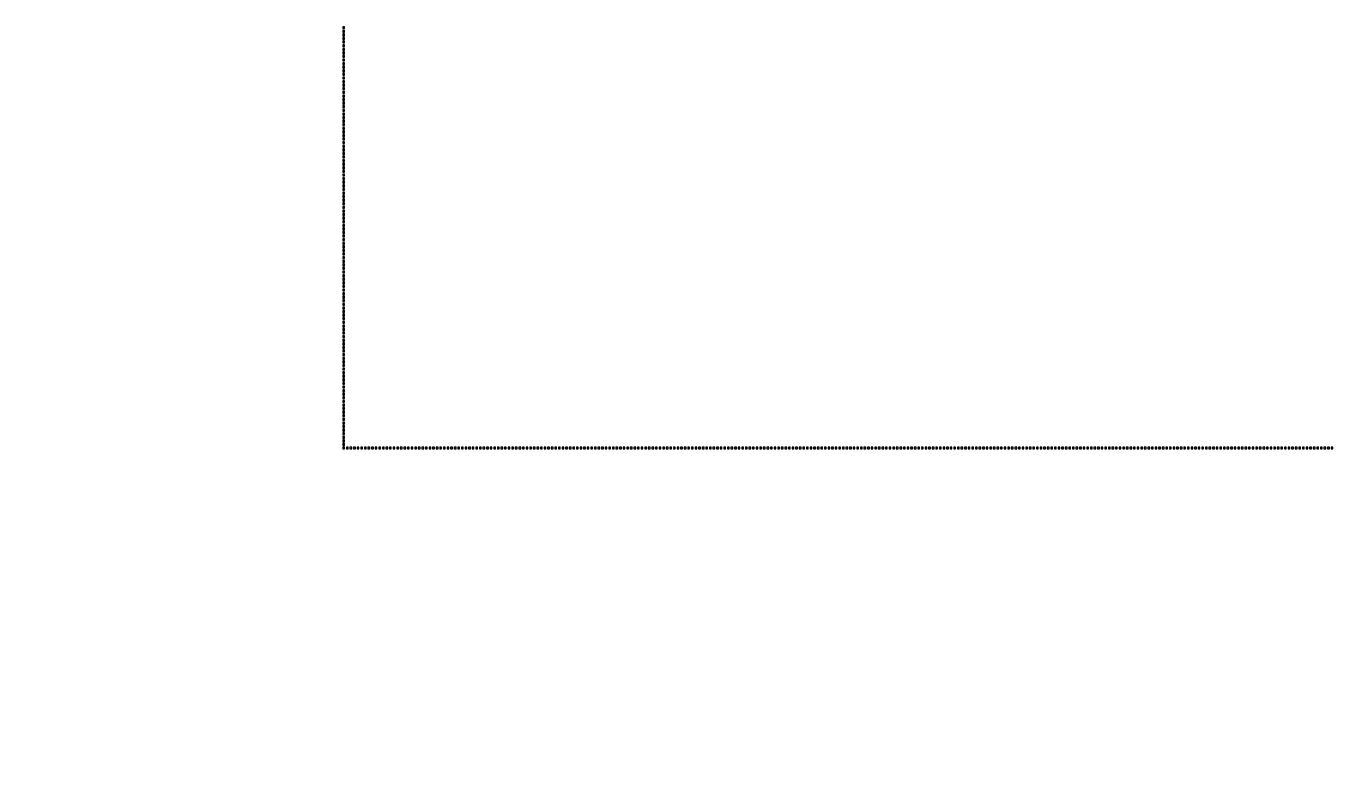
# Model space of a CAD drawing. Header units: inches. Extents: x 734146 to 834146, y 204695 to 304695.
# Drawn here: x 742060 to 744243, y 250310 to 251534 of the extents above; entities that cross this region are included whole.
import ezdxf

# ---------------------------------------------------------------- set-up
doc = ezdxf.new("R2010")
doc.units = ezdxf.units.IN
doc.header["$MEASUREMENT"] = 0

msp = doc.modelspace()

# ---------------------------------------------------------------- linework, layer by layer
for points in [[(742588.7, 251529.6), (742591.7, 251529.6), (742591.7, 251532.6), (742588.7, 251532.6)], [(742588.7, 251523.6), (742591.7, 251523.6), (742591.7, 251526.6), (742588.7, 251526.6)], [(742588.7, 251517.6), (742591.7, 251517.6), (742591.7, 251520.6), (742588.7, 251520.6)], [(742588.7, 251511.6), (742591.7, 251511.6), (742591.7, 251514.6), (742588.7, 251514.6)], [(742588.7, 251505.6), (742591.7, 251505.6), (742591.7, 251508.6), (742588.7, 251508.6)], [(742588.7, 251499.6), (742591.7, 251499.6), (742591.7, 251502.6), (742588.7, 251502.6)], [(742588.7, 251493.6), (742591.7, 251493.6), (742591.7, 251496.6), (742588.7, 251496.6)], [(742588.7, 251487.6), (742591.7, 251487.6), (742591.7, 251490.6), (742588.7, 251490.6)], [(742588.7, 251481.6), (742591.7, 251481.6), (742591.7, 251484.6), (742588.7, 251484.6)], [(742588.7, 251475.6), (742591.7, 251475.6), (742591.7, 251478.6), (742588.7, 251478.6)], [(742588.7, 251469.6), (742591.7, 251469.6), (742591.7, 251472.6), (742588.7, 251472.6)], [(742588.7, 251463.6), (742591.7, 251463.6), (742591.7, 251466.6), (742588.7, 251466.6)], [(742588.7, 251457.6), (742591.7, 251457.6), (742591.7, 251460.6), (742588.7, 251460.6)], [(742588.7, 251451.6), (742591.7, 251451.6), (742591.7, 251454.6), (742588.7, 251454.6)], [(742588.7, 251445.6), (742591.7, 251445.6), (742591.7, 251448.6), (742588.7, 251448.6)], [(742588.7, 251439.6), (742591.7, 251439.6), (742591.7, 251442.6), (742588.7, 251442.6)], [(742588.7, 251433.6), (742591.7, 251433.6), (742591.7, 251436.6), (742588.7, 251436.6)], [(742588.7, 251427.6), (742591.7, 251427.6), (742591.7, 251430.6), (742588.7, 251430.6)], [(742588.7, 251421.6), (742591.7, 251421.6), (742591.7, 251424.6), (742588.7, 251424.6)], [(742588.7, 251415.6), (742591.7, 251415.6), (742591.7, 251418.6), (742588.7, 251418.6)], [(742588.7, 251409.6), (742591.7, 251409.6), (742591.7, 251412.6), (742588.7, 251412.6)], [(742588.7, 251403.6), (742591.7, 251403.6), (742591.7, 251406.6), (742588.7, 251406.6)], [(742588.7, 251397.6), (742591.7, 251397.6), (742591.7, 251400.6), (742588.7, 251400.6)], [(742588.7, 251391.6), (742591.7, 251391.6), (742591.7, 251394.6), (742588.7, 251394.6)], [(742588.7, 251385.6), (742591.7, 251385.6), (742591.7, 251388.6), (742588.7, 251388.6)], [(742588.7, 251379.6), (742591.7, 251379.6), (742591.7, 251382.6), (742588.7, 251382.6)], [(742588.7, 251373.6), (742591.7, 251373.6), (742591.7, 251376.6), (742588.7, 251376.6)], [(742588.7, 251367.6), (742591.7, 251367.6), (742591.7, 251370.6), (742588.7, 251370.6)], [(742588.7, 251361.6), (742591.7, 251361.6), (742591.7, 251364.6), (742588.7, 251364.6)], [(742588.7, 251355.6), (742591.7, 251355.6), (742591.7, 251358.6), (742588.7, 251358.6)], [(742588.7, 251349.6), (742591.7, 251349.6), (742591.7, 251352.6), (742588.7, 251352.6)], [(742588.7, 251343.6), (742591.7, 251343.6), (742591.7, 251346.6), (742588.7, 251346.6)], [(742588.7, 251337.6), (742591.7, 251337.6), (742591.7, 251340.6), (742588.7, 251340.6)], [(742588.7, 251331.6), (742591.7, 251331.6), (742591.7, 251334.6), (742588.7, 251334.6)], [(742588.7, 251325.6), (742591.7, 251325.6), (742591.7, 251328.6), (742588.7, 251328.6)], [(742588.7, 251319.6), (742591.7, 251319.6), (742591.7, 251322.6), (742588.7, 251322.6)], [(742588.7, 251313.6), (742591.7, 251313.6), (742591.7, 251316.6), (742588.7, 251316.6)], [(742588.7, 251307.6), (742591.7, 251307.6), (742591.7, 251310.6), (742588.7, 251310.6)], [(742588.7, 251301.6), (742591.7, 251301.6), (742591.7, 251304.6), (742588.7, 251304.6)], [(742588.7, 251295.6), (742591.7, 251295.6), (742591.7, 251298.6), (742588.7, 251298.6)], [(742588.7, 251289.6), (742591.7, 251289.6), (742591.7, 251292.6), (742588.7, 251292.6)], [(742588.7, 251283.6), (742591.7, 251283.6), (742591.7, 251286.6), (742588.7, 251286.6)], [(742588.7, 251277.6), (742591.7, 251277.6), (742591.7, 251280.6), (742588.7, 251280.6)], [(742588.7, 251271.6), (742591.7, 251271.6), (742591.7, 251274.6), (742588.7, 251274.6)], [(742588.7, 251265.6), (742591.7, 251265.6), (742591.7, 251268.6), (742588.7, 251268.6)], [(742588.7, 251259.6), (742591.7, 251259.6), (742591.7, 251262.6), (742588.7, 251262.6)], [(742588.7, 251253.6), (742591.7, 251253.6), (742591.7, 251256.6), (742588.7, 251256.6)], [(742588.7, 251247.6), (742591.7, 251247.6), (742591.7, 251250.6), (742588.7, 251250.6)], [(742588.7, 251241.6), (742591.7, 251241.6), (742591.7, 251244.6), (742588.7, 251244.6)], [(742588.7, 251235.6), (742591.7, 251235.6), (742591.7, 251238.6), (742588.7, 251238.6)], [(742588.7, 251229.6), (742591.7, 251229.6), (742591.7, 251232.6), (742588.7, 251232.6)], [(742588.7, 251223.6), (742591.7, 251223.6), (742591.7, 251226.6), (742588.7, 251226.6)], [(742588.7, 251217.6), (742591.7, 251217.6), (742591.7, 251220.6), (742588.7, 251220.6)], [(742588.7, 251211.6), (742591.7, 251211.6), (742591.7, 251214.6), (742588.7, 251214.6)], [(742588.7, 251205.6), (742591.7, 251205.6), (742591.7, 251208.6), (742588.7, 251208.6)], [(742588.7, 251199.6), (742591.7, 251199.6), (742591.7, 251202.6), (742588.7, 251202.6)], [(742588.7, 251193.6), (742591.7, 251193.6), (742591.7, 251196.6), (742588.7, 251196.6)], [(742588.7, 251187.6), (742591.7, 251187.6), (742591.7, 251190.6), (742588.7, 251190.6)], [(742588.7, 251181.6), (742591.7, 251181.6), (742591.7, 251184.6), (742588.7, 251184.6)], [(742588.7, 251175.6), (742591.7, 251175.6), (742591.7, 251178.6), (742588.7, 251178.6)], [(742588.7, 251169.6), (742591.7, 251169.6), (742591.7, 251172.6), (742588.7, 251172.6)], [(742588.7, 251163.6), (742591.7, 251163.6), (742591.7, 251166.6), (742588.7, 251166.6)], [(742588.7, 251157.6), (742591.7, 251157.6), (742591.7, 251160.6), (742588.7, 251160.6)], [(742588.7, 251151.6), (742591.7, 251151.6), (742591.7, 251154.6), (742588.7, 251154.6)], [(742588.7, 251145.6), (742591.7, 251145.6), (742591.7, 251148.6), (742588.7, 251148.6)], [(742588.7, 251139.6), (742591.7, 251139.6), (742591.7, 251142.6), (742588.7, 251142.6)], [(742588.7, 251133.6), (742591.7, 251133.6), (742591.7, 251136.6), (742588.7, 251136.6)], [(742588.7, 251127.6), (742591.7, 251127.6), (742591.7, 251130.6), (742588.7, 251130.6)], [(742588.7, 251121.6), (742591.7, 251121.6), (742591.7, 251124.6), (742588.7, 251124.6)], [(742588.7, 251115.6), (742591.7, 251115.6), (742591.7, 251118.6), (742588.7, 251118.6)], [(742588.7, 251109.6), (742591.7, 251109.6), (742591.7, 251112.6), (742588.7, 251112.6)], [(742588.7, 251103.6), (742591.7, 251103.6), (742591.7, 251106.6), (742588.7, 251106.6)], [(742588.7, 251097.6), (742591.7, 251097.6), (742591.7, 251100.6), (742588.7, 251100.6)], [(742588.7, 251091.6), (742591.7, 251091.6), (742591.7, 251094.6), (742588.7, 251094.6)], [(742588.7, 251085.6), (742591.7, 251085.6), (742591.7, 251088.6), (742588.7, 251088.6)], [(742588.7, 251079.6), (742591.7, 251079.6), (742591.7, 251082.6), (742588.7, 251082.6)], [(742588.7, 251073.6), (742591.7, 251073.6), (742591.7, 251076.6), (742588.7, 251076.6)], [(742588.7, 251067.6), (742591.7, 251067.6), (742591.7, 251070.6), (742588.7, 251070.6)], [(742588.7, 251061.6), (742591.7, 251061.6), (742591.7, 251064.6), (742588.7, 251064.6)], [(742588.7, 251055.6), (742591.7, 251055.6), (742591.7, 251058.6), (742588.7, 251058.6)], [(742588.7, 251049.6), (742591.7, 251049.6), (742591.7, 251052.6), (742588.7, 251052.6)], [(742588.7, 251043.6), (742591.7, 251043.6), (742591.7, 251046.6), (742588.7, 251046.6)], [(742588.7, 251037.6), (742591.7, 251037.6), (742591.7, 251040.6), (742588.7, 251040.6)], [(742588.7, 251031.6), (742591.7, 251031.6), (742591.7, 251034.6), (742588.7, 251034.6)], [(742588.7, 251025.6), (742591.7, 251025.6), (742591.7, 251028.6), (742588.7, 251028.6)], [(742588.7, 251019.6), (742591.7, 251019.6), (742591.7, 251022.6), (742588.7, 251022.6)], [(742588.7, 251013.6), (742591.7, 251013.6), (742591.7, 251016.6), (742588.7, 251016.6)], [(742588.7, 251007.6), (742591.7, 251007.6), (742591.7, 251010.6), (742588.7, 251010.6)], [(742588.7, 251001.6), (742591.7, 251001.6), (742591.7, 251004.6), (742588.7, 251004.6)], [(742588.7, 250995.6), (742591.7, 250995.6), (742591.7, 250998.6), (742588.7, 250998.6)], [(742588.7, 250989.6), (742591.7, 250989.6), (742591.7, 250992.6), (742588.7, 250992.6)], [(742588.7, 250983.6), (742591.7, 250983.6), (742591.7, 250986.6), (742588.7, 250986.6)], [(742588.7, 250977.6), (742591.7, 250977.6), (742591.7, 250980.6), (742588.7, 250980.6)], [(742588.7, 250971.6), (742591.7, 250971.6), (742591.7, 250974.6), (742588.7, 250974.6)], [(742588.7, 250965.6), (742591.7, 250965.6), (742591.7, 250968.6), (742588.7, 250968.6)], [(742588.7, 250959.6), (742591.7, 250959.6), (742591.7, 250962.6), (742588.7, 250962.6)], [(742588.7, 250953.6), (742591.7, 250953.6), (742591.7, 250956.6), (742588.7, 250956.6)], [(742588.7, 250947.6), (742591.7, 250947.6), (742591.7, 250950.6), (742588.7, 250950.6)], [(742588.7, 250941.6), (742591.7, 250941.6), (742591.7, 250944.6), (742588.7, 250944.6)], [(742588.7, 250935.6), (742591.7, 250935.6), (742591.7, 250938.6), (742588.7, 250938.6)], [(742588.7, 250929.6), (742591.7, 250929.6), (742591.7, 250932.6), (742588.7, 250932.6)], [(742588.7, 250923.6), (742591.7, 250923.6), (742591.7, 250926.6), (742588.7, 250926.6)], [(742588.7, 250917.6), (742591.7, 250917.6), (742591.7, 250920.6), (742588.7, 250920.6)], [(742588.7, 250911.6), (742591.7, 250911.6), (742591.7, 250914.6), (742588.7, 250914.6)], [(742588.7, 250905.6), (742591.7, 250905.6), (742591.7, 250908.6), (742588.7, 250908.6)], [(742588.7, 250899.6), (742591.7, 250899.6), (742591.7, 250902.6), (742588.7, 250902.6)], [(742588.7, 250893.6), (742591.7, 250893.6), (742591.7, 250896.6), (742588.7, 250896.6)], [(742588.7, 250887.6), (742591.7, 250887.6), (742591.7, 250890.6), (742588.7, 250890.6)], [(742588.7, 250881.6), (742591.7, 250881.6), (742591.7, 250884.6), (742588.7, 250884.6)], [(742588.7, 250875.6), (742591.7, 250875.6), (742591.7, 250878.6), (742588.7, 250878.6)], [(742588.7, 250869.6), (742591.7, 250869.6), (742591.7, 250872.6), (742588.7, 250872.6)], [(742588.7, 250863.6), (742591.7, 250863.6), (742591.7, 250866.6), (742588.7, 250866.6)], [(742588.7, 250857.6), (742591.7, 250857.6), (742591.7, 250860.6), (742588.7, 250860.6)], [(742588.7, 250851.6), (742591.7, 250851.6), (742591.7, 250854.6), (742588.7, 250854.6)], [(742588.7, 250845.6), (742591.7, 250845.6), (742591.7, 250848.6), (742588.7, 250848.6)], [(742588.7, 250839.6), (742591.7, 250839.6), (742591.7, 250842.6), (742588.7, 250842.6)], [(742588.7, 250833.6), (742591.7, 250833.6), (742591.7, 250836.6), (742588.7, 250836.6)], [(742588.7, 250827.6), (742591.7, 250827.6), (742591.7, 250830.6), (742588.7, 250830.6)], [(742594.7, 250827.6), (742597.7, 250827.6), (742597.7, 250830.6), (742594.7, 250830.6)], [(742600.7, 250827.6), (742603.7, 250827.6), (742603.7, 250830.6), (742600.7, 250830.6)], [(742606.7, 250827.6), (742609.7, 250827.6), (742609.7, 250830.6), (742606.7, 250830.6)], [(742612.7, 250827.6), (742615.7, 250827.6), (742615.7, 250830.6), (742612.7, 250830.6)], [(742618.7, 250827.6), (742621.7, 250827.6), (742621.7, 250830.6), (742618.7, 250830.6)], [(742624.7, 250827.6), (742627.7, 250827.6), (742627.7, 250830.6), (742624.7, 250830.6)], [(742630.7, 250827.6), (742633.7, 250827.6), (742633.7, 250830.6), (742630.7, 250830.6)], [(742636.7, 250827.6), (742639.7, 250827.6), (742639.7, 250830.6), (742636.7, 250830.6)], [(742642.7, 250827.6), (742645.7, 250827.6), (742645.7, 250830.6), (742642.7, 250830.6)], [(742648.7, 250827.6), (742651.7, 250827.6), (742651.7, 250830.6), (742648.7, 250830.6)], [(742654.7, 250827.6), (742657.7, 250827.6), (742657.7, 250830.6), (742654.7, 250830.6)], [(742660.7, 250827.6), (742663.7, 250827.6), (742663.7, 250830.6), (742660.7, 250830.6)], [(742666.7, 250827.6), (742669.7, 250827.6), (742669.7, 250830.6), (742666.7, 250830.6)], [(742672.7, 250827.6), (742675.7, 250827.6), (742675.7, 250830.6), (742672.7, 250830.6)], [(742678.7, 250827.6), (742681.7, 250827.6), (742681.7, 250830.6), (742678.7, 250830.6)], [(742684.7, 250827.6), (742687.7, 250827.6), (742687.7, 250830.6), (742684.7, 250830.6)], [(742690.7, 250827.6), (742693.7, 250827.6), (742693.7, 250830.6), (742690.7, 250830.6)], [(742696.7, 250827.6), (742699.7, 250827.6), (742699.7, 250830.6), (742696.7, 250830.6)], [(742702.7, 250827.6), (742705.7, 250827.6), (742705.7, 250830.6), (742702.7, 250830.6)], [(742708.7, 250827.6), (742711.7, 250827.6), (742711.7, 250830.6), (742708.7, 250830.6)], [(742714.7, 250827.6), (742717.7, 250827.6), (742717.7, 250830.6), (742714.7, 250830.6)], [(742720.7, 250827.6), (742723.7, 250827.6), (742723.7, 250830.6), (742720.7, 250830.6)], [(742726.7, 250827.6), (742729.7, 250827.6), (742729.7, 250830.6), (742726.7, 250830.6)], [(742732.7, 250827.6), (742735.7, 250827.6), (742735.7, 250830.6), (742732.7, 250830.6)], [(742738.7, 250827.6), (742741.7, 250827.6), (742741.7, 250830.6), (742738.7, 250830.6)], [(742744.7, 250827.6), (742747.7, 250827.6), (742747.7, 250830.6), (742744.7, 250830.6)], [(742750.7, 250827.6), (742753.7, 250827.6), (742753.7, 250830.6), (742750.7, 250830.6)], [(742756.7, 250827.6), (742759.7, 250827.6), (742759.7, 250830.6), (742756.7, 250830.6)], [(742762.7, 250827.6), (742765.7, 250827.6), (742765.7, 250830.6), (742762.7, 250830.6)], [(742768.7, 250827.6), (742771.7, 250827.6), (742771.7, 250830.6), (742768.7, 250830.6)], [(742774.7, 250827.6), (742777.7, 250827.6), (742777.7, 250830.6), (742774.7, 250830.6)], [(742780.7, 250827.6), (742783.7, 250827.6), (742783.7, 250830.6), (742780.7, 250830.6)], [(742786.7, 250827.6), (742789.7, 250827.6), (742789.7, 250830.6), (742786.7, 250830.6)], [(742792.7, 250827.6), (742795.7, 250827.6), (742795.7, 250830.6), (742792.7, 250830.6)], [(742798.7, 250827.6), (742801.7, 250827.6), (742801.7, 250830.6), (742798.7, 250830.6)], [(742804.7, 250827.6), (742807.7, 250827.6), (742807.7, 250830.6), (742804.7, 250830.6)], [(742810.7, 250827.6), (742813.7, 250827.6), (742813.7, 250830.6), (742810.7, 250830.6)], [(742816.7, 250827.6), (742819.7, 250827.6), (742819.7, 250830.6), (742816.7, 250830.6)], [(742822.7, 250827.6), (742825.7, 250827.6), (742825.7, 250830.6), (742822.7, 250830.6)], [(742828.7, 250827.6), (742831.7, 250827.6), (742831.7, 250830.6), (742828.7, 250830.6)], [(742834.7, 250827.6), (742837.7, 250827.6), (742837.7, 250830.6), (742834.7, 250830.6)], [(742840.7, 250827.6), (742843.7, 250827.6), (742843.7, 250830.6), (742840.7, 250830.6)], [(742846.7, 250827.6), (742849.7, 250827.6), (742849.7, 250830.6), (742846.7, 250830.6)], [(742852.7, 250827.6), (742855.7, 250827.6), (742855.7, 250830.6), (742852.7, 250830.6)], [(742858.7, 250827.6), (742861.7, 250827.6), (742861.7, 250830.6), (742858.7, 250830.6)], [(742864.7, 250827.6), (742867.7, 250827.6), (742867.7, 250830.6), (742864.7, 250830.6)], [(742870.7, 250827.6), (742873.7, 250827.6), (742873.7, 250830.6), (742870.7, 250830.6)], [(742876.7, 250827.6), (742879.7, 250827.6), (742879.7, 250830.6), (742876.7, 250830.6)], [(742882.7, 250827.6), (742885.7, 250827.6), (742885.7, 250830.6), (742882.7, 250830.6)], [(742888.7, 250827.6), (742891.7, 250827.6), (742891.7, 250830.6), (742888.7, 250830.6)], [(742894.7, 250827.6), (742897.7, 250827.6), (742897.7, 250830.6), (742894.7, 250830.6)], [(742900.7, 250827.6), (742903.7, 250827.6), (742903.7, 250830.6), (742900.7, 250830.6)], [(742906.7, 250827.6), (742909.7, 250827.6), (742909.7, 250830.6), (742906.7, 250830.6)], [(742912.7, 250827.6), (742915.7, 250827.6), (742915.7, 250830.6), (742912.7, 250830.6)], [(742918.7, 250827.6), (742921.7, 250827.6), (742921.7, 250830.6), (742918.7, 250830.6)], [(742924.7, 250827.6), (742927.7, 250827.6), (742927.7, 250830.6), (742924.7, 250830.6)], [(742930.7, 250827.6), (742933.7, 250827.6), (742933.7, 250830.6), (742930.7, 250830.6)], [(742936.7, 250827.6), (742939.7, 250827.6), (742939.7, 250830.6), (742936.7, 250830.6)], [(742942.7, 250827.6), (742945.7, 250827.6), (742945.7, 250830.6), (742942.7, 250830.6)], [(742948.7, 250827.6), (742951.7, 250827.6), (742951.7, 250830.6), (742948.7, 250830.6)], [(742954.7, 250827.6), (742957.7, 250827.6), (742957.7, 250830.6), (742954.7, 250830.6)], [(742960.7, 250827.6), (742963.7, 250827.6), (742963.7, 250830.6), (742960.7, 250830.6)], [(742966.7, 250827.6), (742969.7, 250827.6), (742969.7, 250830.6), (742966.7, 250830.6)], [(742972.7, 250827.6), (742975.7, 250827.6), (742975.7, 250830.6), (742972.7, 250830.6)], [(742978.7, 250827.6), (742981.7, 250827.6), (742981.7, 250830.6), (742978.7, 250830.6)], [(742984.7, 250827.6), (742987.7, 250827.6), (742987.7, 250830.6), (742984.7, 250830.6)], [(742990.7, 250827.6), (742993.7, 250827.6), (742993.7, 250830.6), (742990.7, 250830.6)], [(742996.7, 250827.6), (742999.7, 250827.6), (742999.7, 250830.6), (742996.7, 250830.6)], [(743002.7, 250827.6), (743005.7, 250827.6), (743005.7, 250830.6), (743002.7, 250830.6)], [(743008.7, 250827.6), (743011.7, 250827.6), (743011.7, 250830.6), (743008.7, 250830.6)], [(743014.7, 250827.6), (743017.7, 250827.6), (743017.7, 250830.6), (743014.7, 250830.6)], [(743020.7, 250827.6), (743023.7, 250827.6), (743023.7, 250830.6), (743020.7, 250830.6)], [(743026.7, 250827.6), (743029.7, 250827.6), (743029.7, 250830.6), (743026.7, 250830.6)], [(743032.7, 250827.6), (743035.7, 250827.6), (743035.7, 250830.6), (743032.7, 250830.6)], [(743038.7, 250827.6), (743041.7, 250827.6), (743041.7, 250830.6), (743038.7, 250830.6)], [(743044.7, 250827.6), (743047.7, 250827.6), (743047.7, 250830.6), (743044.7, 250830.6)], [(743050.7, 250827.6), (743053.7, 250827.6), (743053.7, 250830.6), (743050.7, 250830.6)], [(743056.7, 250827.6), (743059.7, 250827.6), (743059.7, 250830.6), (743056.7, 250830.6)], [(743062.7, 250827.6), (743065.7, 250827.6), (743065.7, 250830.6), (743062.7, 250830.6)], [(743068.7, 250827.6), (743071.7, 250827.6), (743071.7, 250830.6), (743068.7, 250830.6)], [(743074.7, 250827.6), (743077.7, 250827.6), (743077.7, 250830.6), (743074.7, 250830.6)], [(743080.7, 250827.6), (743083.7, 250827.6), (743083.7, 250830.6), (743080.7, 250830.6)], [(743086.7, 250827.6), (743089.7, 250827.6), (743089.7, 250830.6), (743086.7, 250830.6)], [(743092.7, 250827.6), (743095.7, 250827.6), (743095.7, 250830.6), (743092.7, 250830.6)], [(743098.7, 250827.6), (743101.7, 250827.6), (743101.7, 250830.6), (743098.7, 250830.6)], [(743104.7, 250827.6), (743107.7, 250827.6), (743107.7, 250830.6), (743104.7, 250830.6)], [(743110.7, 250827.6), (743113.7, 250827.6), (743113.7, 250830.6), (743110.7, 250830.6)], [(743116.7, 250827.6), (743119.7, 250827.6), (743119.7, 250830.6), (743116.7, 250830.6)], [(743122.7, 250827.6), (743125.7, 250827.6), (743125.7, 250830.6), (743122.7, 250830.6)], [(743128.7, 250827.6), (743131.7, 250827.6), (743131.7, 250830.6), (743128.7, 250830.6)], [(743134.7, 250827.6), (743137.7, 250827.6), (743137.7, 250830.6), (743134.7, 250830.6)], [(743140.7, 250827.6), (743143.7, 250827.6), (743143.7, 250830.6), (743140.7, 250830.6)], [(743146.7, 250827.6), (743149.7, 250827.6), (743149.7, 250830.6), (743146.7, 250830.6)], [(743152.7, 250827.6), (743155.7, 250827.6), (743155.7, 250830.6), (743152.7, 250830.6)], [(743158.7, 250827.6), (743161.7, 250827.6), (743161.7, 250830.6), (743158.7, 250830.6)], [(743164.7, 250827.6), (743167.7, 250827.6), (743167.7, 250830.6), (743164.7, 250830.6)], [(743170.7, 250827.6), (743173.7, 250827.6), (743173.7, 250830.6), (743170.7, 250830.6)], [(743176.7, 250827.6), (743179.7, 250827.6), (743179.7, 250830.6), (743176.7, 250830.6)], [(743182.7, 250827.6), (743185.7, 250827.6), (743185.7, 250830.6), (743182.7, 250830.6)], [(743188.7, 250827.6), (743191.7, 250827.6), (743191.7, 250830.6), (743188.7, 250830.6)], [(743194.7, 250827.6), (743197.7, 250827.6), (743197.7, 250830.6), (743194.7, 250830.6)], [(743200.7, 250827.6), (743203.7, 250827.6), (743203.7, 250830.6), (743200.7, 250830.6)], [(743206.7, 250827.6), (743209.7, 250827.6), (743209.7, 250830.6), (743206.7, 250830.6)], [(743212.7, 250827.6), (743215.7, 250827.6), (743215.7, 250830.6), (743212.7, 250830.6)], [(743218.7, 250827.6), (743221.7, 250827.6), (743221.7, 250830.6), (743218.7, 250830.6)], [(743224.7, 250827.6), (743227.7, 250827.6), (743227.7, 250830.6), (743224.7, 250830.6)], [(743230.7, 250827.6), (743233.7, 250827.6), (743233.7, 250830.6), (743230.7, 250830.6)], [(743236.7, 250827.6), (743239.7, 250827.6), (743239.7, 250830.6), (743236.7, 250830.6)], [(743242.7, 250827.6), (743245.7, 250827.6), (743245.7, 250830.6), (743242.7, 250830.6)], [(743248.7, 250827.6), (743251.7, 250827.6), (743251.7, 250830.6), (743248.7, 250830.6)], [(743254.7, 250827.6), (743257.7, 250827.6), (743257.7, 250830.6), (743254.7, 250830.6)], [(743260.7, 250827.6), (743263.7, 250827.6), (743263.7, 250830.6), (743260.7, 250830.6)], [(743266.7, 250827.6), (743269.7, 250827.6), (743269.7, 250830.6), (743266.7, 250830.6)], [(743272.7, 250827.6), (743275.7, 250827.6), (743275.7, 250830.6), (743272.7, 250830.6)], [(743278.7, 250827.6), (743281.7, 250827.6), (743281.7, 250830.6), (743278.7, 250830.6)], [(743284.7, 250827.6), (743287.7, 250827.6), (743287.7, 250830.6), (743284.7, 250830.6)], [(743290.7, 250827.6), (743293.7, 250827.6), (743293.7, 250830.6), (743290.7, 250830.6)], [(743296.7, 250827.6), (743299.7, 250827.6), (743299.7, 250830.6), (743296.7, 250830.6)], [(743302.7, 250827.6), (743305.7, 250827.6), (743305.7, 250830.6), (743302.7, 250830.6)], [(743308.7, 250827.6), (743311.7, 250827.6), (743311.7, 250830.6), (743308.7, 250830.6)], [(743314.7, 250827.6), (743317.7, 250827.6), (743317.7, 250830.6), (743314.7, 250830.6)], [(743320.7, 250827.6), (743323.7, 250827.6), (743323.7, 250830.6), (743320.7, 250830.6)], [(743326.7, 250827.6), (743329.7, 250827.6), (743329.7, 250830.6), (743326.7, 250830.6)], [(743332.7, 250827.6), (743335.7, 250827.6), (743335.7, 250830.6), (743332.7, 250830.6)], [(743338.7, 250827.6), (743341.7, 250827.6), (743341.7, 250830.6), (743338.7, 250830.6)], [(743344.7, 250827.6), (743347.7, 250827.6), (743347.7, 250830.6), (743344.7, 250830.6)], [(743350.7, 250827.6), (743353.7, 250827.6), (743353.7, 250830.6), (743350.7, 250830.6)], [(743356.7, 250827.6), (743359.7, 250827.6), (743359.7, 250830.6), (743356.7, 250830.6)], [(743362.7, 250827.6), (743365.7, 250827.6), (743365.7, 250830.6), (743362.7, 250830.6)], [(743368.7, 250827.6), (743371.7, 250827.6), (743371.7, 250830.6), (743368.7, 250830.6)], [(743374.7, 250827.6), (743377.7, 250827.6), (743377.7, 250830.6), (743374.7, 250830.6)], [(743380.7, 250827.6), (743383.7, 250827.6), (743383.7, 250830.6), (743380.7, 250830.6)], [(743386.7, 250827.6), (743389.7, 250827.6), (743389.7, 250830.6), (743386.7, 250830.6)], [(743392.7, 250827.6), (743395.7, 250827.6), (743395.7, 250830.6), (743392.7, 250830.6)], [(743398.7, 250827.6), (743401.7, 250827.6), (743401.7, 250830.6), (743398.7, 250830.6)], [(743404.7, 250827.6), (743407.7, 250827.6), (743407.7, 250830.6), (743404.7, 250830.6)], [(743410.7, 250827.6), (743413.7, 250827.6), (743413.7, 250830.6), (743410.7, 250830.6)], [(743416.7, 250827.6), (743419.7, 250827.6), (743419.7, 250830.6), (743416.7, 250830.6)], [(743422.7, 250827.6), (743425.7, 250827.6), (743425.7, 250830.6), (743422.7, 250830.6)], [(743428.7, 250827.6), (743431.7, 250827.6), (743431.7, 250830.6), (743428.7, 250830.6)], [(743434.7, 250827.6), (743437.7, 250827.6), (743437.7, 250830.6), (743434.7, 250830.6)], [(743440.7, 250827.6), (743443.7, 250827.6), (743443.7, 250830.6), (743440.7, 250830.6)], [(743446.7, 250827.6), (743449.7, 250827.6), (743449.7, 250830.6), (743446.7, 250830.6)], [(743452.7, 250827.6), (743455.7, 250827.6), (743455.7, 250830.6), (743452.7, 250830.6)], [(743458.7, 250827.6), (743461.7, 250827.6), (743461.7, 250830.6), (743458.7, 250830.6)], [(743464.7, 250827.6), (743467.7, 250827.6), (743467.7, 250830.6), (743464.7, 250830.6)], [(743470.7, 250827.6), (743473.7, 250827.6), (743473.7, 250830.6), (743470.7, 250830.6)], [(743476.7, 250827.6), (743479.7, 250827.6), (743479.7, 250830.6), (743476.7, 250830.6)], [(743482.7, 250827.6), (743485.7, 250827.6), (743485.7, 250830.6), (743482.7, 250830.6)], [(743488.7, 250827.6), (743491.7, 250827.6), (743491.7, 250830.6), (743488.7, 250830.6)], [(743494.7, 250827.6), (743497.7, 250827.6), (743497.7, 250830.6), (743494.7, 250830.6)], [(743500.7, 250827.6), (743503.7, 250827.6), (743503.7, 250830.6), (743500.7, 250830.6)], [(743506.7, 250827.6), (743509.7, 250827.6), (743509.7, 250830.6), (743506.7, 250830.6)], [(743512.7, 250827.6), (743515.7, 250827.6), (743515.7, 250830.6), (743512.7, 250830.6)], [(743518.7, 250827.6), (743521.7, 250827.6), (743521.7, 250830.6), (743518.7, 250830.6)], [(743524.7, 250827.6), (743527.7, 250827.6), (743527.7, 250830.6), (743524.7, 250830.6)], [(743530.7, 250827.6), (743533.7, 250827.6), (743533.7, 250830.6), (743530.7, 250830.6)], [(743536.7, 250827.6), (743539.7, 250827.6), (743539.7, 250830.6), (743536.7, 250830.6)], [(743542.7, 250827.6), (743545.7, 250827.6), (743545.7, 250830.6), (743542.7, 250830.6)], [(743548.7, 250827.6), (743551.7, 250827.6), (743551.7, 250830.6), (743548.7, 250830.6)], [(743554.7, 250827.6), (743557.7, 250827.6), (743557.7, 250830.6), (743554.7, 250830.6)], [(743560.7, 250827.6), (743563.7, 250827.6), (743563.7, 250830.6), (743560.7, 250830.6)], [(743566.7, 250827.6), (743569.7, 250827.6), (743569.7, 250830.6), (743566.7, 250830.6)], [(743572.7, 250827.6), (743575.7, 250827.6), (743575.7, 250830.6), (743572.7, 250830.6)], [(743578.7, 250827.6), (743581.7, 250827.6), (743581.7, 250830.6), (743578.7, 250830.6)], [(743584.7, 250827.6), (743587.7, 250827.6), (743587.7, 250830.6), (743584.7, 250830.6)], [(743590.7, 250827.6), (743593.7, 250827.6), (743593.7, 250830.6), (743590.7, 250830.6)], [(743596.7, 250827.6), (743599.7, 250827.6), (743599.7, 250830.6), (743596.7, 250830.6)], [(743602.7, 250827.6), (743605.7, 250827.6), (743605.7, 250830.6), (743602.7, 250830.6)], [(743608.7, 250827.6), (743611.7, 250827.6), (743611.7, 250830.6), (743608.7, 250830.6)], [(743614.7, 250827.6), (743617.7, 250827.6), (743617.7, 250830.6), (743614.7, 250830.6)], [(743620.7, 250827.6), (743623.7, 250827.6), (743623.7, 250830.6), (743620.7, 250830.6)], [(743626.7, 250827.6), (743629.7, 250827.6), (743629.7, 250830.6), (743626.7, 250830.6)], [(743632.7, 250827.6), (743635.7, 250827.6), (743635.7, 250830.6), (743632.7, 250830.6)], [(743638.7, 250827.6), (743641.7, 250827.6), (743641.7, 250830.6), (743638.7, 250830.6)], [(743644.7, 250827.6), (743647.7, 250827.6), (743647.7, 250830.6), (743644.7, 250830.6)], [(743650.7, 250827.6), (743653.7, 250827.6), (743653.7, 250830.6), (743650.7, 250830.6)], [(743656.7, 250827.6), (743659.7, 250827.6), (743659.7, 250830.6), (743656.7, 250830.6)], [(743662.7, 250827.6), (743665.7, 250827.6), (743665.7, 250830.6), (743662.7, 250830.6)], [(743668.7, 250827.6), (743671.7, 250827.6), (743671.7, 250830.6), (743668.7, 250830.6)], [(743674.7, 250827.6), (743677.7, 250827.6), (743677.7, 250830.6), (743674.7, 250830.6)], [(743680.7, 250827.6), (743683.7, 250827.6), (743683.7, 250830.6), (743680.7, 250830.6)], [(743686.7, 250827.6), (743689.7, 250827.6), (743689.7, 250830.6), (743686.7, 250830.6)], [(743692.7, 250827.6), (743695.7, 250827.6), (743695.7, 250830.6), (743692.7, 250830.6)], [(743698.7, 250827.6), (743701.7, 250827.6), (743701.7, 250830.6), (743698.7, 250830.6)], [(743704.7, 250827.6), (743707.7, 250827.6), (743707.7, 250830.6), (743704.7, 250830.6)], [(743710.7, 250827.6), (743713.7, 250827.6), (743713.7, 250830.6), (743710.7, 250830.6)], [(743716.7, 250827.6), (743719.7, 250827.6), (743719.7, 250830.6), (743716.7, 250830.6)], [(743722.7, 250827.6), (743725.7, 250827.6), (743725.7, 250830.6), (743722.7, 250830.6)], [(743728.7, 250827.6), (743731.7, 250827.6), (743731.7, 250830.6), (743728.7, 250830.6)], [(743734.7, 250827.6), (743737.7, 250827.6), (743737.7, 250830.6), (743734.7, 250830.6)], [(743740.7, 250827.6), (743743.7, 250827.6), (743743.7, 250830.6), (743740.7, 250830.6)], [(743746.7, 250827.6), (743749.7, 250827.6), (743749.7, 250830.6), (743746.7, 250830.6)], [(743752.7, 250827.6), (743755.7, 250827.6), (743755.7, 250830.6), (743752.7, 250830.6)], [(743758.7, 250827.6), (743761.7, 250827.6), (743761.7, 250830.6), (743758.7, 250830.6)], [(743764.7, 250827.6), (743767.7, 250827.6), (743767.7, 250830.6), (743764.7, 250830.6)], [(743770.7, 250827.6), (743773.7, 250827.6), (743773.7, 250830.6), (743770.7, 250830.6)], [(743776.7, 250827.6), (743779.7, 250827.6), (743779.7, 250830.6), (743776.7, 250830.6)], [(743782.7, 250827.6), (743785.7, 250827.6), (743785.7, 250830.6), (743782.7, 250830.6)], [(743788.7, 250827.6), (743791.7, 250827.6), (743791.7, 250830.6), (743788.7, 250830.6)], [(743794.7, 250827.6), (743797.7, 250827.6), (743797.7, 250830.6), (743794.7, 250830.6)], [(743800.7, 250827.6), (743803.7, 250827.6), (743803.7, 250830.6), (743800.7, 250830.6)], [(743806.7, 250827.6), (743809.7, 250827.6), (743809.7, 250830.6), (743806.7, 250830.6)], [(743812.7, 250827.6), (743815.7, 250827.6), (743815.7, 250830.6), (743812.7, 250830.6)], [(743818.7, 250827.6), (743821.7, 250827.6), (743821.7, 250830.6), (743818.7, 250830.6)], [(743824.7, 250827.6), (743827.7, 250827.6), (743827.7, 250830.6), (743824.7, 250830.6)], [(743830.7, 250827.6), (743833.7, 250827.6), (743833.7, 250830.6), (743830.7, 250830.6)], [(743836.7, 250827.6), (743839.7, 250827.6), (743839.7, 250830.6), (743836.7, 250830.6)], [(743842.7, 250827.6), (743845.7, 250827.6), (743845.7, 250830.6), (743842.7, 250830.6)], [(743848.7, 250827.6), (743851.7, 250827.6), (743851.7, 250830.6), (743848.7, 250830.6)], [(743854.7, 250827.6), (743857.7, 250827.6), (743857.7, 250830.6), (743854.7, 250830.6)], [(743860.7, 250827.6), (743863.7, 250827.6), (743863.7, 250830.6), (743860.7, 250830.6)], [(743866.7, 250827.6), (743869.7, 250827.6), (743869.7, 250830.6), (743866.7, 250830.6)], [(743872.7, 250827.6), (743875.7, 250827.6), (743875.7, 250830.6), (743872.7, 250830.6)], [(743878.7, 250827.6), (743881.7, 250827.6), (743881.7, 250830.6), (743878.7, 250830.6)], [(743884.7, 250827.6), (743887.7, 250827.6), (743887.7, 250830.6), (743884.7, 250830.6)], [(743890.7, 250827.6), (743893.7, 250827.6), (743893.7, 250830.6), (743890.7, 250830.6)], [(743896.7, 250827.6), (743899.7, 250827.6), (743899.7, 250830.6), (743896.7, 250830.6)], [(743902.7, 250827.6), (743905.7, 250827.6), (743905.7, 250830.6), (743902.7, 250830.6)], [(743908.7, 250827.6), (743911.7, 250827.6), (743911.7, 250830.6), (743908.7, 250830.6)], [(743914.7, 250827.6), (743917.7, 250827.6), (743917.7, 250830.6), (743914.7, 250830.6)], [(743920.7, 250827.6), (743923.7, 250827.6), (743923.7, 250830.6), (743920.7, 250830.6)], [(743926.7, 250827.6), (743929.7, 250827.6), (743929.7, 250830.6), (743926.7, 250830.6)], [(743932.7, 250827.6), (743935.7, 250827.6), (743935.7, 250830.6), (743932.7, 250830.6)], [(743938.7, 250827.6), (743941.7, 250827.6), (743941.7, 250830.6), (743938.7, 250830.6)], [(743944.7, 250827.6), (743947.7, 250827.6), (743947.7, 250830.6), (743944.7, 250830.6)], [(743950.7, 250827.6), (743953.7, 250827.6), (743953.7, 250830.6), (743950.7, 250830.6)], [(743956.7, 250827.6), (743959.7, 250827.6), (743959.7, 250830.6), (743956.7, 250830.6)], [(743962.7, 250827.6), (743965.7, 250827.6), (743965.7, 250830.6), (743962.7, 250830.6)], [(743968.7, 250827.6), (743971.7, 250827.6), (743971.7, 250830.6), (743968.7, 250830.6)], [(743974.7, 250827.6), (743977.7, 250827.6), (743977.7, 250830.6), (743974.7, 250830.6)], [(743980.7, 250827.6), (743983.7, 250827.6), (743983.7, 250830.6), (743980.7, 250830.6)], [(743986.7, 250827.6), (743989.7, 250827.6), (743989.7, 250830.6), (743986.7, 250830.6)], [(743992.7, 250827.6), (743995.7, 250827.6), (743995.7, 250830.6), (743992.7, 250830.6)], [(743998.7, 250827.6), (744001.7, 250827.6), (744001.7, 250830.6), (743998.7, 250830.6)], [(744004.7, 250827.6), (744007.7, 250827.6), (744007.7, 250830.6), (744004.7, 250830.6)], [(744010.7, 250827.6), (744013.7, 250827.6), (744013.7, 250830.6), (744010.7, 250830.6)], [(744016.7, 250827.6), (744019.7, 250827.6), (744019.7, 250830.6), (744016.7, 250830.6)], [(744022.7, 250827.6), (744025.7, 250827.6), (744025.7, 250830.6), (744022.7, 250830.6)], [(744028.7, 250827.6), (744031.7, 250827.6), (744031.7, 250830.6), (744028.7, 250830.6)], [(744034.7, 250827.6), (744037.7, 250827.6), (744037.7, 250830.6), (744034.7, 250830.6)], [(744040.7, 250827.6), (744043.7, 250827.6), (744043.7, 250830.6), (744040.7, 250830.6)], [(744046.7, 250827.6), (744049.7, 250827.6), (744049.7, 250830.6), (744046.7, 250830.6)], [(744052.7, 250827.6), (744055.7, 250827.6), (744055.7, 250830.6), (744052.7, 250830.6)], [(744058.7, 250827.6), (744061.7, 250827.6), (744061.7, 250830.6), (744058.7, 250830.6)], [(744064.7, 250827.6), (744067.7, 250827.6), (744067.7, 250830.6), (744064.7, 250830.6)], [(744070.7, 250827.6), (744073.7, 250827.6), (744073.7, 250830.6), (744070.7, 250830.6)], [(744076.7, 250827.6), (744079.7, 250827.6), (744079.7, 250830.6), (744076.7, 250830.6)], [(744082.7, 250827.6), (744085.7, 250827.6), (744085.7, 250830.6), (744082.7, 250830.6)], [(744088.7, 250827.6), (744091.7, 250827.6), (744091.7, 250830.6), (744088.7, 250830.6)], [(744094.7, 250827.6), (744097.7, 250827.6), (744097.7, 250830.6), (744094.7, 250830.6)], [(744100.7, 250827.6), (744103.7, 250827.6), (744103.7, 250830.6), (744100.7, 250830.6)], [(744106.7, 250827.6), (744109.7, 250827.6), (744109.7, 250830.6), (744106.7, 250830.6)], [(744112.7, 250827.6), (744115.7, 250827.6), (744115.7, 250830.6), (744112.7, 250830.6)], [(744118.7, 250827.6), (744121.7, 250827.6), (744121.7, 250830.6), (744118.7, 250830.6)], [(744124.7, 250827.6), (744127.7, 250827.6), (744127.7, 250830.6), (744124.7, 250830.6)], [(744130.7, 250827.6), (744133.7, 250827.6), (744133.7, 250830.6), (744130.7, 250830.6)], [(744136.7, 250827.6), (744139.7, 250827.6), (744139.7, 250830.6), (744136.7, 250830.6)], [(744142.7, 250827.6), (744145.7, 250827.6), (744145.7, 250830.6), (744142.7, 250830.6)], [(744148.7, 250827.6), (744151.7, 250827.6), (744151.7, 250830.6), (744148.7, 250830.6)], [(744154.7, 250827.6), (744157.7, 250827.6), (744157.7, 250830.6), (744154.7, 250830.6)], [(744160.7, 250827.6), (744163.7, 250827.6), (744163.7, 250830.6), (744160.7, 250830.6)], [(744166.7, 250827.6), (744169.7, 250827.6), (744169.7, 250830.6), (744166.7, 250830.6)], [(744172.7, 250827.6), (744175.7, 250827.6), (744175.7, 250830.6), (744172.7, 250830.6)], [(744178.7, 250827.6), (744181.7, 250827.6), (744181.7, 250830.6), (744178.7, 250830.6)], [(744184.7, 250827.6), (744187.7, 250827.6), (744187.7, 250830.6), (744184.7, 250830.6)], [(744190.7, 250827.6), (744193.7, 250827.6), (744193.7, 250830.6), (744190.7, 250830.6)], [(744196.7, 250827.6), (744199.7, 250827.6), (744199.7, 250830.6), (744196.7, 250830.6)], [(744202.7, 250827.6), (744205.7, 250827.6), (744205.7, 250830.6), (744202.7, 250830.6)], [(744208.7, 250827.6), (744211.7, 250827.6), (744211.7, 250830.6), (744208.7, 250830.6)], [(744214.7, 250827.6), (744217.7, 250827.6), (744217.7, 250830.6), (744214.7, 250830.6)], [(744220.7, 250827.6), (744223.7, 250827.6), (744223.7, 250830.6), (744220.7, 250830.6)], [(744226.7, 250827.6), (744229.7, 250827.6), (744229.7, 250830.6), (744226.7, 250830.6)], [(744232.7, 250827.6), (744235.7, 250827.6), (744235.7, 250830.6), (744232.7, 250830.6)], [(744238.7, 250827.6), (744241.7, 250827.6), (744241.7, 250830.6), (744238.7, 250830.6)]]:
    msp.add_lwpolyline(points, close=True)
msp.add_circle((784146.5, 254695.1), 50000)

doc.saveas('drawing.dxf')
